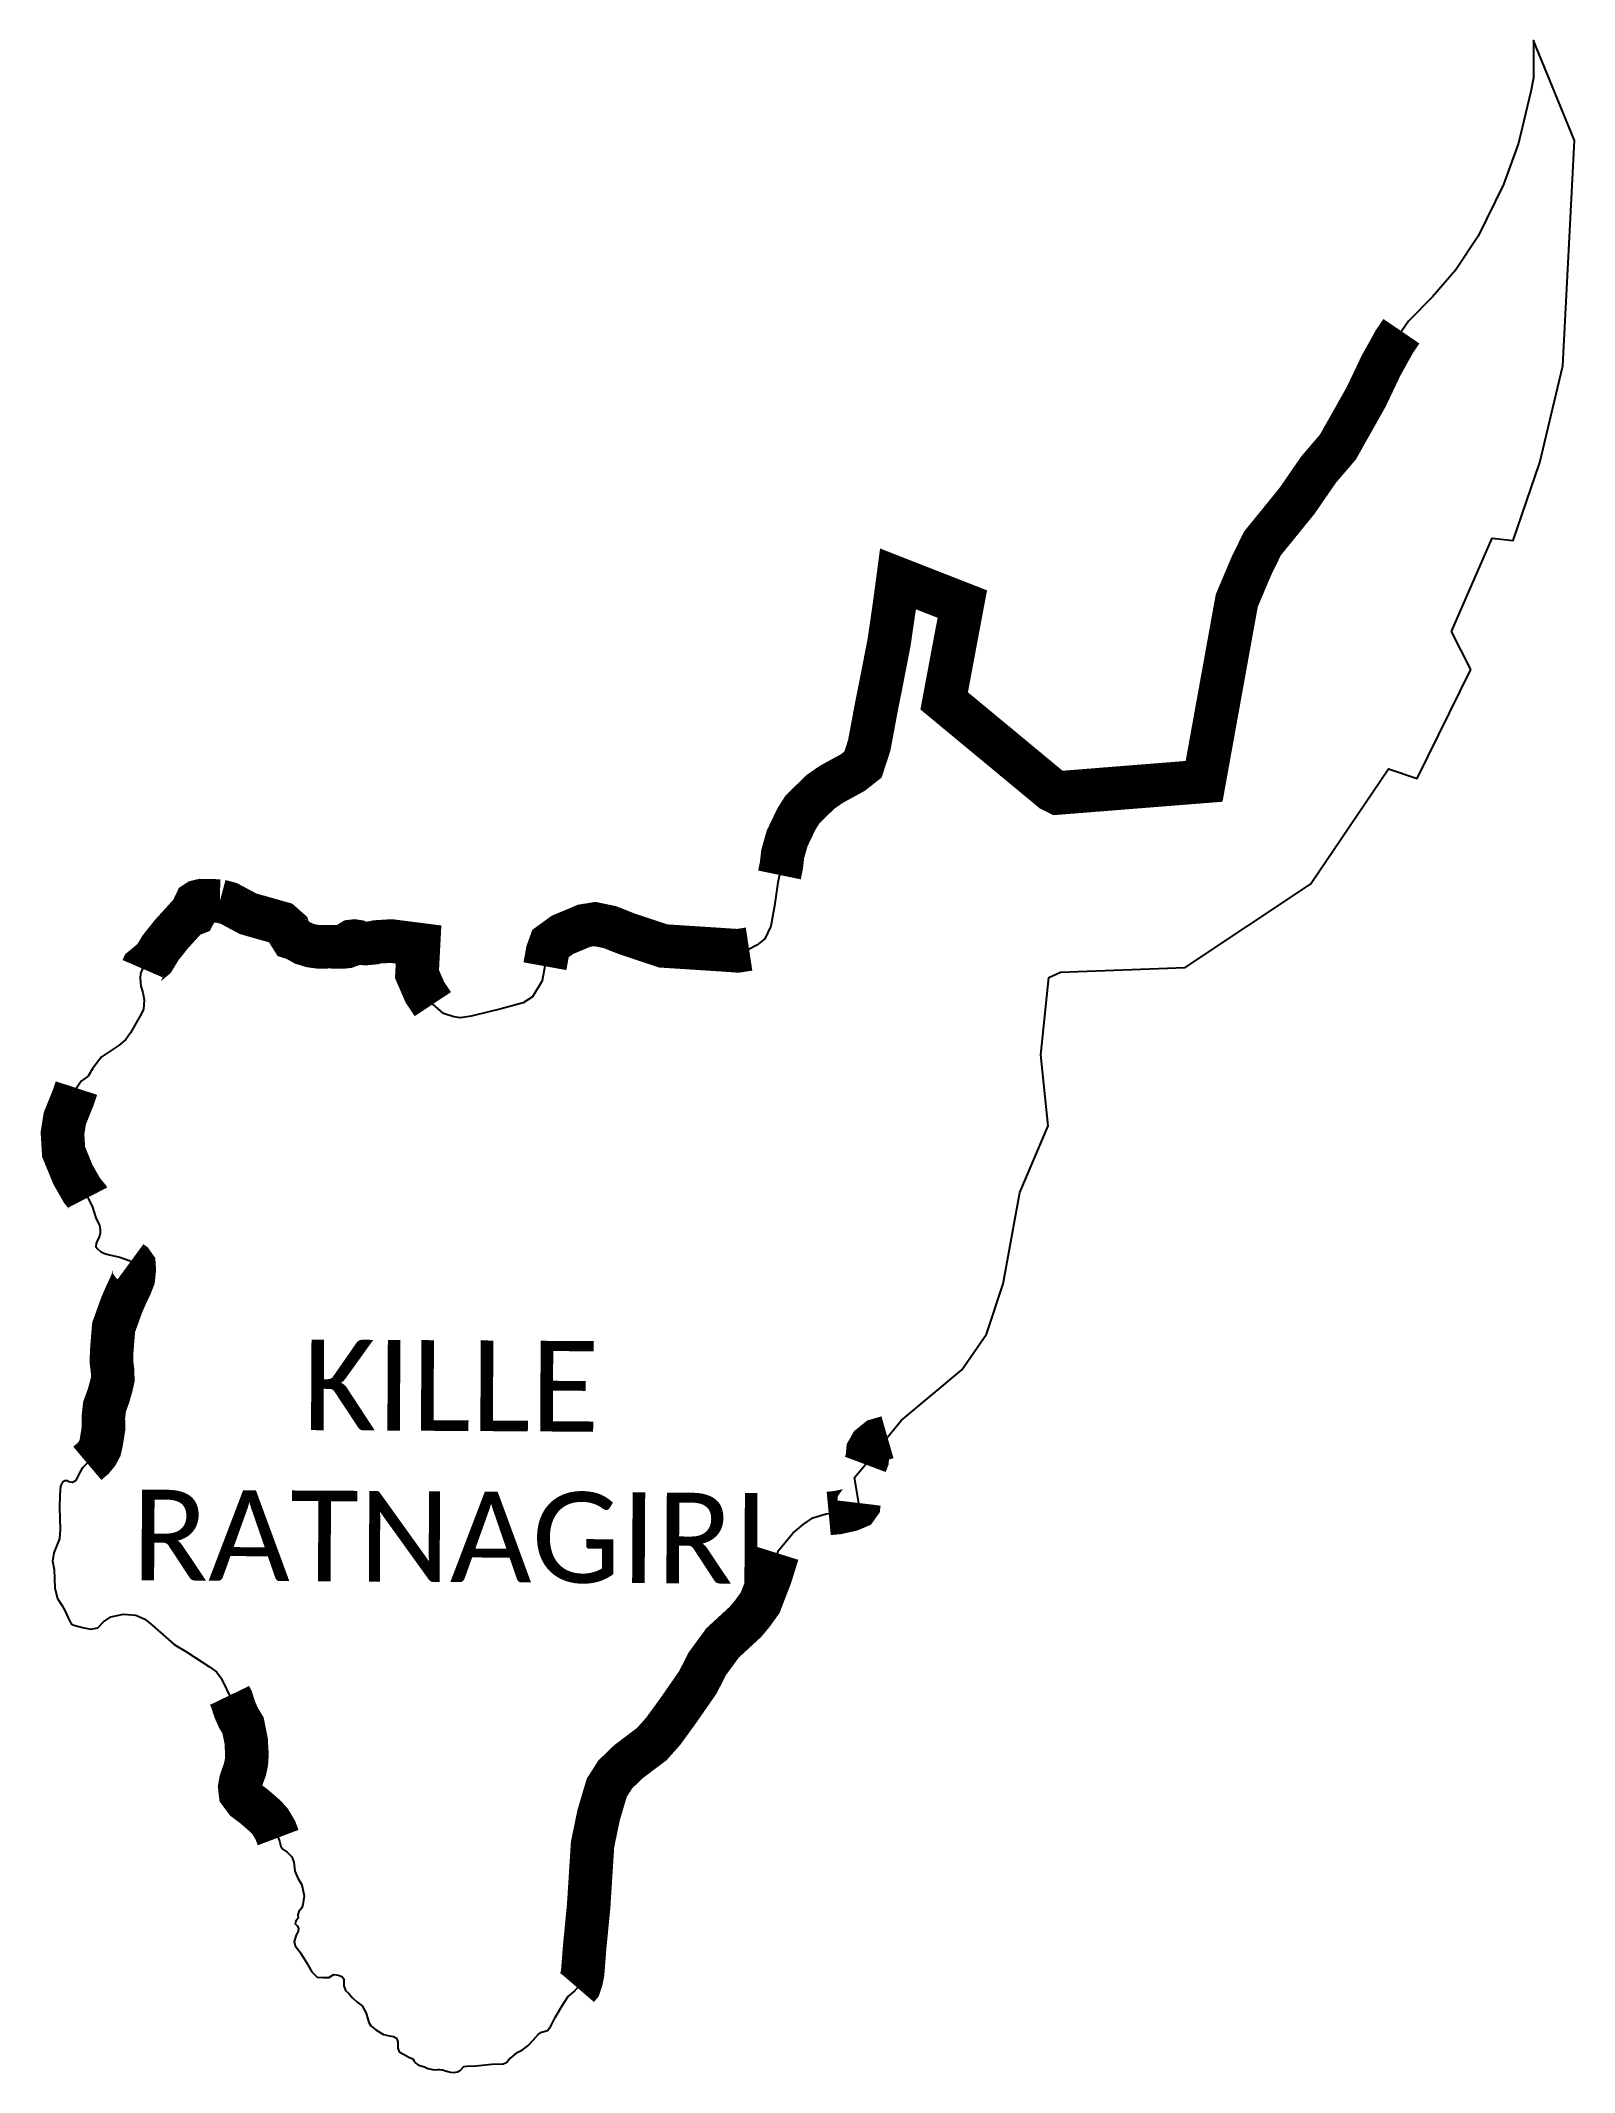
# Model space of a CAD drawing. Header units: metres. Extents: x 315656 to 317417, y 1878818 to 1881150.
import ezdxf

# ---------------------------------------------------------------- set-up
doc = ezdxf.new("R2010")
doc.units = ezdxf.units.M
for name, color, linetype in [('ARTIFICIALLY PROTECTED', 10, 'Continuous'), ('village', 3, 'Continuous'), ('VILLAGE NAME', 250, 'Continuous')]:
    doc.layers.add(name, color=color, linetype=linetype)
doc.styles.get("Standard").update_dxf_attribs({"font": 'simplex.shx'})

msp = doc.modelspace()

# ---------------------------------------------------------------- linework, layer by layer
at = {"layer": 'ARTIFICIALLY PROTECTED', "flags": 128}
for points in [[(317218.7333847721, 1880816.580929945, 50, 50, 0), (317210.7383305178, 1880804.838100297, 50, 50, 0), (317195.4046304048, 1880777.270313827, 50, 50, 0), (317178.2329867863, 1880741.122003463, 50, 50, 0), (317145.7538993926, 1880683.529097391, 50, 50, 0), (317123.6723209777, 1880657.787525709, 50, 50, 0), (317098.9651089804, 1880621.934632442, 50, 50, 0), (317059.1342475609, 1880572.895394163, 50, 50, 0), (317046.2686430113, 1880546.549560235, 50, 50, 0), (317029.7008951166, 1880507.326226442, 50, 50, 0), (317020.6166853341, 1880457.102837371, 50, 50, 0), (316992.1805912488, 1880299.889711398, 50, 50, 0), (316824.0875294031, 1880286.515373686, 50, 50, 0), (316817.0245750704, 1880290.114091062, 50, 50, 0), (316693.7510784501, 1880392.288122843, 50, 50, 0), (316714.5986090795, 1880503.378379767, 50, 50, 0), (316640.7446154121, 1880532.295995504, 50, 50, 0), (316636.8242516713, 1880502.789988724, 50, 50, 0), (316630.5239000255, 1880459.382417456, 50, 50, 0), (316620.838785001, 1880409.660830972, 50, 50, 0), (316616.4654026115, 1880387.946778647, 50, 50, 0), (316607.7353940838, 1880341.212799362, 50, 50, 0), (316600.530204703, 1880319.118879455, 50, 50, 0), (316588.9013641709, 1880309.981524104, 50, 50, 0), (316564.6550640994, 1880296.716958805, 50, 50, 0), (316552.0208483012, 1880288.06213795, 50, 50, 0), (316531.1928241187, 1880267.826489187, 50, 50, 0), (316524.1887097926, 1880256.748729157, 50, 50, 0), (316513.4814632506, 1880234.449475422, 50, 50, 0), (316508.4210744323, 1880216.657299214, 50, 50, 0), (316506.8627427751, 1880203.249000238, 50, 50, 0), (316504.6313980063, 1880192.448985905, 0, 0, 0)], [(316272.7365827112, 1878915.001630631, 50, 50, 0), (316274.879972923, 1878917.486200055, 50, 50, 0), (316277.1118822736, 1878924.100879391, 50, 50, 0), (316278.7266004647, 1878932.254956519, 50, 50, 0), (316280.9807937481, 1878961.542192534, 50, 50, 0), (316285.5463121429, 1879008.426732346, 50, 50, 0), (316290.0674604834, 1879079.472687383, 50, 50, 0), (316297.0016184514, 1879113.149098665, 50, 50, 0), (316306.3409164089, 1879144.52828011, 50, 50, 0), (316316.1424379045, 1879159.898977063, 50, 50, 0), (316330.9565367393, 1879174.220834418, 50, 50, 0), (316346.5675962103, 1879186.119615737, 50, 50, 0), (316357.9998250391, 1879194.648277782, 50, 50, 0), (316371.3839016665, 1879209.730318715, 50, 50, 0), (316388.4533539457, 1879233.224860606, 50, 50, 0), (316410.9460276361, 1879265.63061306, 50, 50, 0), (316421.8956293904, 1879287.033209521, 50, 50, 0), (316439.3177893611, 1879310.854526903, 50, 50, 0), (316465.4260578372, 1879334.894357876, 50, 50, 0), (316472.2568081599, 1879343.032405813, 50, 50, 0), (316473.5335974134, 1879344.553552343, 50, 50, 0), (316482.564218715, 1879357.199329139, 50, 50, 0), (316494.3317341413, 1879387.694420565, 50, 50, 0), (316502.494588318, 1879413.738906865, 0, 0, 0)]]:
    msp.add_lwpolyline(points, format="xyseb", dxfattribs=at)
at = {"layer": 'ARTIFICIALLY PROTECTED', "const_width": 50, "flags": 128}
for points in [[(315862.1703175804, 1880162.493070743), (315841.2572511231, 1880162.932108643), (315836.6432898838, 1880161.810457021), (315834.7116214244, 1880160.564511564), (315833.5270968014, 1880158.072620649), (315832.7787928036, 1880154.334283093), (315833.4644480945, 1880151.593303324), (315833.5885853471, 1880149.599590119), (315832.7161440967, 1880147.91761387), (315829.5987908532, 1880146.671167229), (315825.5463476525, 1880145.425221771), (315806.2068529939, 1880124.107097936), (315794.133822001, 1880108.907392389), (315786.5568089624, 1880096.452949666), (315773.8878482549, 1880085.934583894), (315773.4105817956, 1880084.827720265)], [(316106.6396071398, 1880044.135816812), (316097.4069109829, 1880058.067717052), (316088.4925836557, 1880078.642166631), (316090.2780374545, 1880112.568690391), (316064.0503867667, 1880115.943636333), (316059.07752336, 1880116.583539059), (316042.180935105, 1880115.542077008), (316038.9394446089, 1880114.607367323), (316029.4632476256, 1880113.673158822), (316022.5428858471, 1880114.420425385), (316019.6749672696, 1880115.978107799), (316016.5576140258, 1880116.476285508), (316013.6746133519, 1880116.153021301), (316012.3647913155, 1880115.343106635), (316011.617647479, 1880113.723277304), (316010.3704741492, 1880111.23138639), (316007.6893415306, 1880110.296676704), (316003.6925860694, 1880109.857137619), (315994.652609711, 1880109.981932639), (315986.8502611585, 1880110.08964246), (315977.109811647, 1880109.727831936), (315967.1973940387, 1880111.035924311), (315958.3442036395, 1880113.714757162), (315949.0547926153, 1880119.010275947), (315944.7529147488, 1880120.381016424), (315942.5091629165, 1880123.932412043), (315940.6389830026, 1880130.224787431), (315932.9587156139, 1880136.987274178), (315894.4761673845, 1880147.899571217), (315872.3321698547, 1880159.752090974), (315862.1703175804, 1880162.493070743)], [(316469.747639344, 1880107.31703573), (316456.8285672264, 1880105.356097671), (316433.5206173965, 1880106.926901457), (316371.3214011723, 1880110.930911106), (316330.2685779677, 1880124.513743838), (316310.0605351971, 1880132.501229751), (316310.0605351971, 1880132.501229751), (316292.8351057032, 1880136.094571744), (316280.3014274323, 1880134.061766845), (316280.3014274323, 1880134.061766845), (316255.5524397278, 1880123.73347529), (316241.7787986369, 1880113.713184477), (316238.4778165267, 1880104.627162582), (316235.4030438503, 1880087.681988416)], [(315697.4332227401, 1879947.778979379), (315694.0849974104, 1879937.580870705), (315684.1888220591, 1879913.126058704), (315681.4775252486, 1879896.076252386), (315682.753702609, 1879874.56489882), (315693.6000500135, 1879848.191050151), (315703.8048282535, 1879830.344359972), (315710.3423368236, 1879822.377024923), (315710.4754954905, 1879822.11899128)], [(315759.5749390748, 1879748.471309315), (315761.2977785116, 1879747.20682002), (315763.5473311501, 1879744.021790503), (315763.860574684, 1879739.275570278), (315762.797866991, 1879729.367647614), (315759.5482553662, 1879721.061010443), (315754.4864718895, 1879710.38126316), (315749.4861769582, 1879698.890097657), (315740.2373715774, 1879673.282560574), (315739.2999612979, 1879662.790256412), (315737.9866587778, 1879645.73994891), (315737.6351299229, 1879633.686955225), (315738.9333503469, 1879623.499371433), (315739.2338321073, 1879613.710730756), (315737.2348742962, 1879604.721479863), (315734.1360836322, 1879594.034214808), (315729.7611156077, 1879582.122054057), (315728.3526798661, 1879569.358881487), (315728.6543217876, 1879557.701322624), (315727.5440474839, 1879550.822560999), (315725.9349038484, 1879540.672566068), (315724.425534079, 1879534.341098264), (315721.2084069689, 1879528.311343721), (315716.4819100897, 1879522.583302438), (315709.9444015195, 1879517.055735082)], [(316603.2765915302, 1879515.808766342), (316605.3092775838, 1879521.244637789), (316606.269837748, 1879531.465840214), (316609.7102998074, 1879537.50286967), (316617.2792970624, 1879543.616303765), (316628.672954271, 1879546.891347216)], [(316561.1846258271, 1879459.517324387), (316571.6506797776, 1879460.513567488), (316586.1434139495, 1879463.731675203), (316593.3897810354, 1879466.789403777), (316595.8052367309, 1879470.168893004), (316595.9587819891, 1879471.445723282)], [(315873.2790966867, 1879250.62047911), (315875.6258676065, 1879245.765896742), (315879.5472125874, 1879233.706387655), (315883.7713596511, 1879224.360293172), (315888.799498452, 1879216.119311212), (315892.3426308697, 1879198.359326007), (315892.8449806852, 1879189.3144436), (315893.2475566344, 1879182.480788608), (315892.6442727912, 1879173.636881313), (315890.934195128, 1879165.59737565), (315890.0292693632, 1879163.185173122), (315888.3191917, 1879158.36126925), (315886.2076982487, 1879152.130539595), (315885.004611046, 1879145.450247158), (315885.8086027833, 1879138.515854018), (315891.8426013765, 1879130.375610207), (315901.0948872412, 1879123.441718252), (315913.887985201, 1879112.419661738), (315920.0229178219, 1879105.686744895), (315925.9559823877, 1879095.636986928), (315929.0733356315, 1879087.396004968)]]:
    msp.add_lwpolyline(points, dxfattribs=at)
at = {"layer": 'village', "color": 3}
for points in [[(317276.419863625, 1880471.950492082), (317322.9068983244, 1880578.882187079), (317346.9898425045, 1880576.413241304), (317377.7734831197, 1880665.860134592), (317403.888383648, 1880776.827279609), (317417.3245348433, 1881035.593057125), (317370.3189418811, 1881150.160178095), (317370.4800930181, 1881140.289924945), (317370.4800930181, 1881107.467312518), (317367.1958671631, 1881091.913275036), (317353.0214142622, 1881032.362978009), (317335.8497706437, 1880985.190238667), (317307.0465702647, 1880925.744261706), (317281.2891048351, 1880887.152046259), (317254.3238479578, 1880855.904974113), (317226.7284390265, 1880828.323759592), (317210.7383305178, 1880804.838100297), (317195.4046304048, 1880777.270313827), (317178.2329867863, 1880741.122003463), (317145.7538993926, 1880683.529097391), (317123.6723209777, 1880657.787525709), (317098.9651089804, 1880621.934632442), (317059.1342475609, 1880572.895394163), (317046.2686430113, 1880546.549560235), (317029.7008951166, 1880507.326226442), (316992.1805912488, 1880299.889711398), (316824.0875294031, 1880286.515373686), (316817.0245750704, 1880290.114091062), (316693.7510784501, 1880392.288122843), (316714.5986090795, 1880503.378379767), (316640.7446154121, 1880532.295995504), (316636.8242516713, 1880502.789988724), (316630.5239000255, 1880459.382417456), (316620.838785001, 1880409.660830972), (316616.4654026115, 1880387.946778647), (316607.7353940838, 1880341.212799362), (316600.530204703, 1880319.118879455), (316588.9013641709, 1880309.981524104), (316564.6550640994, 1880296.716958805), (316552.0208483012, 1880288.06213795), (316531.1928241187, 1880267.826489187), (316524.1887097926, 1880256.748729157), (316513.4814632506, 1880234.449475422), (316508.4210744323, 1880216.657299214), (316506.8627427751, 1880203.249000238), (316502.8579979808, 1880183.86548686), (316498.9873032206, 1880156.823021694), (316494.6306770825, 1880133.743499412), (316487.6935877734, 1880119.0621307), (316478.578185399, 1880111.916513481), (316469.747639344, 1880107.31703573), (316456.8285672264, 1880105.356097671), (316433.5206173965, 1880106.926901457), (316371.3214011723, 1880110.930911106), (316330.2685779677, 1880124.513743838), (316310.0605351971, 1880132.501229751), (316292.8351057032, 1880136.094571744), (316280.3014274323, 1880134.061766845), (316255.5524397278, 1880123.73347529), (316241.7787986369, 1880113.713184477), (316238.4778165267, 1880104.627162582), (316232.3282711738, 1880070.736814249), (316221.2188745262, 1880052.575037149), (316210.561896746, 1880045.686087215), (316185.0253650853, 1880038.64313691), (316150.6917998799, 1880030.337383562), (316138.4764904426, 1880028.304578663), (316130.952932232, 1880029.403114644), (316119.0224791215, 1880033.489257823), (316106.6396071398, 1880044.135816812), (316097.4069109829, 1880058.067717052), (316088.4925836557, 1880078.642166631), (316090.2780374545, 1880112.568690391), (316059.07752336, 1880116.583539059), (316042.180935105, 1880115.542077008), (316038.9394446089, 1880114.607367323), (316029.4632476256, 1880113.673158822), (316022.5428858471, 1880114.420425385), (316019.6749672696, 1880115.978107799), (316016.5576140258, 1880116.476285508), (316013.6746133519, 1880116.153021301), (316012.3647913155, 1880115.343106635), (316011.617647479, 1880113.723277304), (316010.3704741492, 1880111.23138639), (316007.6893415306, 1880110.296676704), (316003.6925860694, 1880109.857137619), (315994.652609711, 1880109.981932639), (315986.8502611585, 1880110.08964246), (315977.109811647, 1880109.727831936), (315967.1973940387, 1880111.035924311), (315958.3442036395, 1880113.714757162), (315949.0547926153, 1880119.010275947), (315944.7529147488, 1880120.381016424), (315942.5091629165, 1880123.932412043), (315940.6389830026, 1880130.224787431), (315932.9587156139, 1880136.987274178), (315894.4761673845, 1880147.899571217), (315872.3321698547, 1880159.752090974), (315862.1703175804, 1880162.493070743), (315841.2572511231, 1880162.932108643), (315836.6432898838, 1880161.810457021), (315834.7116214244, 1880160.564511564), (315833.5270968014, 1880158.072620649), (315832.7787928036, 1880154.334283093), (315833.8413000153, 1880150.08679779), (315832.7161440967, 1880147.91761387), (315829.5987908532, 1880146.671167229), (315825.5463476525, 1880145.425221771), (315806.2068529939, 1880124.107097936), (315794.133822001, 1880108.907392389), (315786.5568089624, 1880096.452949666), (315773.8878482549, 1880085.934583894), (315771.0953401576, 1880079.458273678), (315770.4978571205, 1880073.679612728), (315771.2948878905, 1880064.612678189), (315773.5885266559, 1880057.538454485), (315775.0839744903, 1880049.169169212), (315774.485331292, 1880038.053391137), (315770.6962446921, 1880030.580725503), (315759.6294666528, 1880011.151794855), (315754.0351691683, 1880003.565861452), (315746.4581561298, 1879997.189287015), (315731.6022914908, 1879987.125997058), (315725.7191138581, 1879983.240311165), (315715.7707312514, 1879969.768463261), (315710.8272842208, 1879961.322997896), (315703.01359829, 1879955.586937656), (315697.4332227401, 1879947.778979379), (315694.0849974104, 1879937.580870705), (315684.1888220591, 1879913.126058704), (315681.4775252486, 1879896.076252386), (315682.753702609, 1879874.56489882), (315693.6000500135, 1879848.191050151), (315703.8048282535, 1879830.344359972), (315710.3423368236, 1879822.377024923), (315715.6048281944, 1879812.179417435), (315719.7500842942, 1879798.953651277), (315723.896500555, 1879789.871180008), (315724.7283361619, 1879785.584546261), (315724.7909848687, 1879780.775677934), (315723.2908963893, 1879775.716718383), (315720.978695044, 1879771.71976946), (315720.0412847646, 1879769.221864328), (315719.9159873509, 1879765.911538607), (315721.2907784168, 1879763.725871616), (315724.9777708279, 1879760.228102772), (315729.5406849726, 1879757.792344557), (315735.539878729, 1879756.35594887), (315747.22734303, 1879753.733248718), (315757.8520996379, 1879749.735798611), (315761.2977785116, 1879747.20682002), (315763.5473311501, 1879744.021790503), (315763.860574684, 1879739.275570278), (315762.797866991, 1879729.367647614), (315759.5482553662, 1879721.061010443), (315754.4864718895, 1879710.38126316), (315749.4861769582, 1879698.890097657), (315740.2373715774, 1879673.282560574), (315739.2999612979, 1879662.790256412), (315737.9866587778, 1879645.73994891), (315737.6351299229, 1879633.686955225), (315738.9333503469, 1879623.499371433), (315739.2338321073, 1879613.710730756), (315737.2348742962, 1879604.721479863), (315734.1360836322, 1879594.034214808), (315729.7611156077, 1879582.122054057), (315728.3526798661, 1879569.358881487), (315728.6543217876, 1879557.701322624), (315727.5440474839, 1879550.822560999), (315725.9349038484, 1879540.672566068), (315724.425534079, 1879534.341098264), (315721.2084069689, 1879528.311343721), (315716.4819100897, 1879522.583302438), (315709.9444015195, 1879517.055735082), (315704.5136867694, 1879511.729644023), (315701.5982015808, 1879507.408428523), (315696.35427279, 1879496.897580524), (315692.834343597, 1879494.887328219), (315689.2134803763, 1879495.791966816), (315687.6043367409, 1879496.997817487), (315684.1772108072, 1879496.794980513), (315681.3696302533, 1879495.490253555), (315679.2236624972, 1879490.936726272), (315678.4529849039, 1879480.416117789), (315677.8497010606, 1879466.145381286), (315678.8544006918, 1879441.571287298), (315677.8485408993, 1879430.21494051), (315674.6314137892, 1879421.974459736), (315671.5129003843, 1879414.336904297), (315670.0000501314, 1879404.634467408), (315671.8110618223, 1879395.187634777), (315672.2124776102, 1879384.836664734), (315672.7159875871, 1879373.581056095), (315675.7347271256, 1879361.783165483), (315680.6630920602, 1879354.346585156), (315684.4846631747, 1879347.311453868), (315688.104366234, 1879339.673898429), (315691.3226535052, 1879332.639268326), (315694.6418748041, 1879331.131704394), (315704.497444512, 1879328.41828979), (315714.0502121371, 1879326.709750746), (315721.9949962876, 1879328.11657653), (315728.5325048577, 1879335.151707818), (315737.0805728516, 1879340.980487249), (315751.5617054111, 1879343.693901853), (315765.540488155, 1879342.789263257), (315775.8984076785, 1879338.166334497), (315784.1448337507, 1879331.533654618), (315809.532642099, 1879309.149738284), (315823.712132737, 1879300.80851936), (315834.9761381863, 1879293.472677182), (315850.0605545891, 1879283.422919214), (315858.1062727675, 1879277.594139783), (315863.7376954115, 1879270.358033383), (315875.6258676065, 1879245.765896742), (315879.5472125874, 1879233.706387655), (315883.7713596511, 1879224.360293172), (315888.799498452, 1879216.119311212), (315892.3426308697, 1879198.359326007), (315892.8449806852, 1879189.3144436), (315893.2475566344, 1879182.480788608), (315892.6442727912, 1879173.636881313), (315890.934195128, 1879165.59737565), (315890.0292693632, 1879163.185173122), (315888.3191917, 1879158.36126925), (315886.2076982487, 1879152.130539595), (315885.004611046, 1879145.450247158), (315885.8086027833, 1879138.515854018), (315891.8426013765, 1879130.375610207), (315901.0948872412, 1879123.441718252), (315913.887985201, 1879112.419661738), (315920.0229178219, 1879105.686744895), (315925.9559823877, 1879095.636986928), (315929.0733356315, 1879087.396004968), (315930.4817713731, 1879083.476739693), (315932.190688875, 1879077.145271889), (315934.3033424876, 1879074.13064521), (315939.431255155, 1879070.51259201), (315944.8619699049, 1879065.286737914), (315947.1753314114, 1879059.256983371), (315948.1811912038, 1879048.80527518), (315951.6129481429, 1879040.792332312), (315956.2396711558, 1879033.355751985), (315958.7537405562, 1879020.592579414), (315957.2455309482, 1879010.542821447), (315956.3406051834, 1879006.723793135), (315952.9192896955, 1879002.752404638), (315951.8136560367, 1878998.833139363), (315952.1152979584, 1878994.813637124), (315949.3993605028, 1878991.597534148), (315948.7960766595, 1878988.381431172), (315950.8077962445, 1878986.069966792), (315952.5178739076, 1878983.356552188), (315951.9145900644, 1878980.040212248), (315949.9028704794, 1878975.518021637), (315947.2878670515, 1878967.980703162), (315948.4944347378, 1878963.056562327), (315954.1270175434, 1878956.222907335), (315961.4824397854, 1878943.996002519), (315967.9178541668, 1878933.242581068), (315973.8533024536, 1878927.157846428), (315980.5891351967, 1878926.609901189), (315987.1266437671, 1878926.911614449), (315993.1606423603, 1878930.328191352), (315998.3377287862, 1878929.445934795), (316002.3600839739, 1878927.771723794), (316004.3233293227, 1878925.368112692), (316004.5947257457, 1878917.381468856), (316006.5309794313, 1878911.774213163), (316010.050908624, 1878908.357135075), (316014.580699278, 1878903.495758575), (316019.4081301849, 1878898.973567963), (316025.4514100681, 1878894.188756508), (316030.2788409751, 1878885.847537584), (316033.1954863248, 1878875.29559243), (316035.3069797761, 1878871.476564118), (316041.2400443418, 1878866.753398394), (316049.9899803909, 1878861.527544299), (316056.7281968551, 1878860.019980367), (316061.6554016284, 1878859.216079919), (316064.8736888996, 1878857.105590651), (316066.4828325353, 1878852.985350264), (316066.5826064017, 1878845.749243864), (316068.0919761711, 1878841.629003476), (316072.9182469167, 1878838.714613761), (316079.2538874316, 1878835.197298709), (316083.8980128632, 1878833.245685028), (316085.003646522, 1878831.436909021), (316087.0153661067, 1878828.422282341), (316090.0317853228, 1878826.311793074), (316096.970709681, 1878824.100565657), (316100.9941488508, 1878822.191051501), (316108.1337811029, 1878820.98520083), (316112.2662754289, 1878821.046846562), (316114.5958791926, 1878821.235793239), (316117.9325029102, 1878820.858401071), (316123.9769429548, 1878818.845141657), (316126.9365142702, 1878818.215653526), (316130.5875416828, 1878817.901410645), (316135.1214517967, 1878818.467248305), (316138.3316179395, 1878820.481008903), (316142.2355605016, 1878824.570677016), (316145.8877480756, 1878825.010717286), (316155.961428096, 1878825.577056131), (316174.5634533693, 1878827.277576217), (316187.5328958372, 1878827.780765775), (316191.2790564712, 1878829.283317859), (316194.177139241, 1878832.984567738), (316197.2376445841, 1878835.398273821), (316203.3563349477, 1878840.547947824), (316209.6362877234, 1878843.766556724), (316215.5948758362, 1878848.433088563), (316221.7135662001, 1878854.708924852), (316227.6721543129, 1878861.467402121), (316231.3753889813, 1878864.04198853), (316238.1391289927, 1878865.812173306), (316242.195052677, 1878870.862612716), (316247.1860663182, 1878880.839698884), (316255.7213725387, 1878895.161556239), (316261.5175380783, 1878904.494619917), (316269.0864299882, 1878910.770456206), (316274.879972923, 1878917.486200055), (316277.1118822736, 1878924.100879391), (316278.7266004647, 1878932.254956519), (316280.9807937481, 1878961.542192534), (316285.5463121429, 1879008.426732346), (316290.0674604834, 1879079.472687383), (316297.0016184514, 1879113.149098665), (316306.3409164089, 1879144.52828011), (316316.1424379045, 1879159.898977063), (316330.9565367393, 1879174.220834418), (316346.5675962103, 1879186.119615737), (316357.9998250391, 1879194.648277782), (316371.3839016665, 1879209.730318715), (316388.4533539457, 1879233.224860606), (316410.9460276361, 1879265.63061306), (316421.8956293904, 1879287.033209521), (316439.3177893611, 1879310.854526903), (316465.4260578372, 1879334.894357876), (316473.5335974134, 1879344.553552343), (316482.564218715, 1879357.199329139), (316494.3317341413, 1879387.694420565), (316503.510929848, 1879416.98165658), (316520.1209582774, 1879436.697264944), (316531.7156096794, 1879446.83523144), (316542.8264738456, 1879454.398611526), (316558.1243599161, 1879459.226023691), (316571.6506797776, 1879460.513567488), (316586.1434139495, 1879463.731675203), (316593.3897810354, 1879466.789403777), (316595.8052367309, 1879470.168893004), (316595.9587819891, 1879471.445723282), (316590.9912541516, 1879500.77275522), (316603.2765915302, 1879515.808766342), (316605.3092775838, 1879521.244637789), (316606.269837748, 1879531.465840214), (316609.7102998074, 1879537.50286967), (316617.2792970624, 1879543.616303765), (316628.672954271, 1879546.891347216), (316644.5531286655, 1879566.327075471), (316714.0604779459, 1879624.358613121), (316742.4735144291, 1879665.179807114), (316761.443560901, 1879723.257535483), (316780.5788323213, 1879828.06075619), (316813.2565224475, 1879904.263366736), (316804.6212919649, 1879985.92780475), (316813.943419962, 1880074.804629698), (316827.4570073693, 1880080.910769918), (316970.4710879201, 1880086.004821039), (317114.2230702201, 1880181.824512146), (317203.9719006306, 1880314.309674397), (317236.6963333888, 1880303.300918268), (317298.5881297734, 1880428.226271683)], [(317298.5881297734, 1880428.226271683), (317276.419863625, 1880471.950492082)]]:
    msp.add_lwpolyline(points, dxfattribs=at)

# ---------------------------------------------------------------- texts
at = {"layer": 'VILLAGE NAME', "insert": (315950.45152557, 1879832.703040563), "char_height": 104.0416438457374, "attachment_point": 1, "rotation": 359.6761928570305}
msp.add_mtext_dynamic_manual_height_columns('\\pxqc;{\\fCalibri|b0|i0|c0|p34;^I^IKILLE RATNAGIRI}', width=356.8217416408696, gutter_width=520.2082192286867, heights=[0], dxfattribs=at)

doc.saveas('drawing.dxf')
